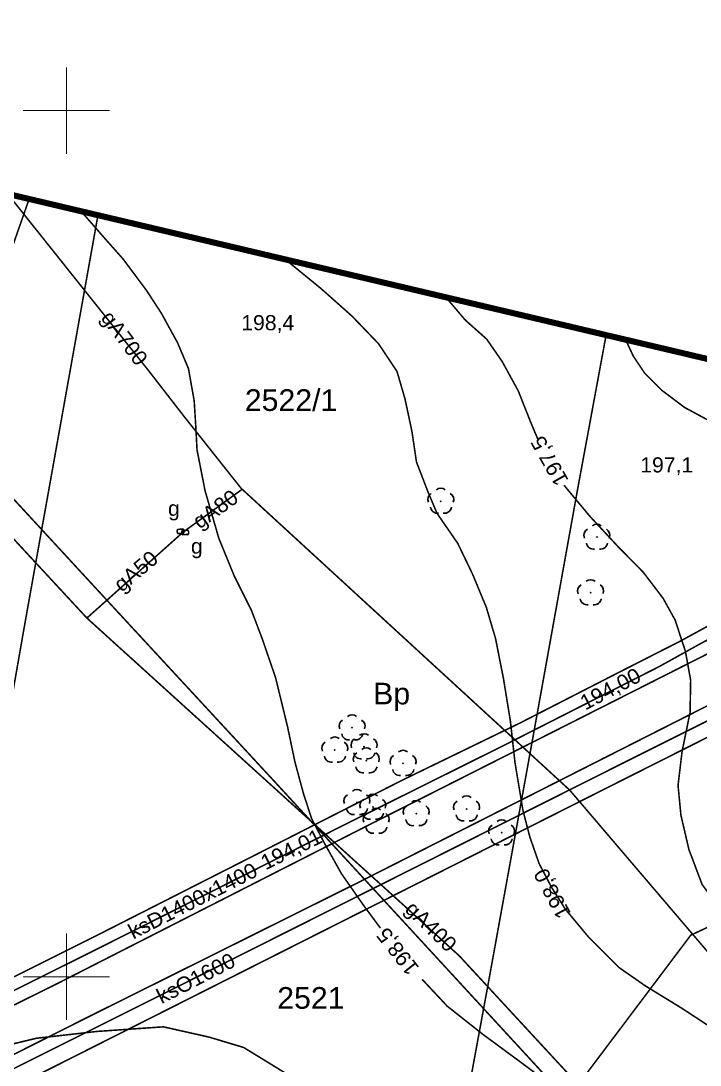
# Model space of a CAD drawing. Extents: x 7572697 to 7573818, y 5546684 to 5547005.
# Drawn here: x 7572747.4 to 7572786.6, y 5546944.9 to 5547005.2 of the extents above; entities that cross this region are included whole.
import ezdxf
from ezdxf.enums import TextEntityAlignment as Align

# ---------------------------------------------------------------- set-up
doc = ezdxf.new("R2010")
doc.units = 0
doc.header["$MEASUREMENT"] = 0
doc.linetypes.add('1', pattern=[2, 1, -1])
doc.styles.add('STYL_ARIAL', font='Arial', dxfattribs={"oblique": 0.1})

# ---------------------------------------------------------------- blocks, each defined once
blk = doc.blocks.new('922')
at = {"color": 0}
for centre, radius, start, end in [((0, 0.35), 0.4, 50.114, 129.886), ((-0.35, 0.1), 0.4, 119.84816, 203.51949), ((0.35, 0.1), 0.4, 336.88451, 60.15184), ((-0.2, -0.3), 0.4, 187.477, 278.47884), ((0.2, -0.275), 0.425, 262.64593, 349.62892)]:
    blk.add_arc(centre, radius, start, end, dxfattribs=at)
blk.add_point((0, 0), dxfattribs=at)

msp = doc.modelspace()

# ---------------------------------------------------------------- linework, layer by layer
at = {"color": 6, "const_width": 0.35}
msp.add_lwpolyline([(7572705, 5547005), (7572811, 5546980), (7572924, 5546986), (7573270, 5546892)], dxfattribs=at)
at = {"color": 1}
for points, const_width in [([(7572750, 5546997.5), (7572750, 5547002.5)], 0.065), ([(7572747.5, 5547000), (7572752.5, 5547000)], 0.065), ([(7572803.3569, 5546898.9014), (7572803.9522, 5546902.5394), (7572800.0496, 5546910.4108), (7572799.8512, 5546911.9983), (7572783.3147, 5546914.7103), (7572773.0753, 5546922.7404), (7572771.091, 5546926.3122), (7572771.6201, 5546929.818), (7572778.1686, 5546941.9491), (7572786.0399, 5546952.4002), (7572792.1253, 5546955.2444), (7572801.4519, 5546957.0304)], 0.09), ([(7572750, 5546947.5), (7572750, 5546952.5)], 0.065), ([(7572747.5, 5546950), (7572752.5, 5546950)], 0.065)]:
    msp.add_lwpolyline(points, dxfattribs=dict(at, const_width=const_width))
at = {"color": 2, "const_width": 0.09}
for points in [[(7572760.1099, 5546978.1139), (7572756.7365, 5546975.6665), (7572751.1802, 5546970.7056), (7572733.8633, 5546989.3984), (7572728.0424, 5546996.2114), (7572724.4705, 5547000.4712)], [(7572746.6559, 5546995.1266), (7572754.7257, 5546985.0063), (7572756.7762, 5546982.3605), (7572760.0835, 5546978.1933), (7572779.0541, 5546960.7705), (7572788.0499, 5546950.2268), (7572791.9525, 5546943.0169), (7572800.9814, 5546931.8383)], [(7572751.1935, 5546970.6923), (7572769.582, 5546954.0236), (7572772.6777, 5546951.2057), (7572782.3349, 5546940.7547), (7572799.6651, 5546922.935), (7572824.5492, 5546897.2969)]]:
    msp.add_lwpolyline(points, dxfattribs=at)
at = {"color": 5, "const_width": 0.09}
msp.add_lwpolyline([(7572747.8862, 5546995.0075), (7572737.8982, 5546966.5251), (7572735.1862, 5546958.4553), (7572732.6727, 5546950.9412), (7572728.9685, 5546940.2256), (7572723.28, 5546923.4642)], dxfattribs=at)
at = {"color": 37, "linetype": '1', "const_width": 0.09}
for points in [[(7572750.857, 5546994.1712), (7572752.2461, 5546992.5837), (7572753.2713, 5546991.4261), (7572754.6273, 5546989.6071), (7572755.4872, 5546988.2842), (7572756.4133, 5546986.5975), (7572757.0416, 5546985.1092), (7572757.3724, 5546983.2571), (7572757.4716, 5546981.6696), (7572757.5377, 5546980.4129), (7572758.0008, 5546978.0581), (7572758.7945, 5546975.313), (7572759.6875, 5546973.1302), (7572760.6797, 5546971.1458), (7572761.308, 5546969.4922), (7572762.0687, 5546967.2763), (7572762.7633, 5546964.432), (7572763.1932, 5546962.3815), (7572763.6893, 5546960.5492), (7572764.1523, 5546959.1271), (7572764.913, 5546957.6719), (7572765.8721, 5546955.9521), (7572767.0958, 5546954.1992), (7572768.1211, 5546952.8102)], [(7572771.9112, 5546989.2169), (7572773.0026, 5546987.9271), (7572774.2594, 5546986.8026), (7572775.1523, 5546985.5127), (7572776.0784, 5546983.826), (7572776.7729, 5546982.0731), (7572777.2029, 5546981.0479)], [(7572722.4597, 5546933.9153), (7572723.1212, 5546935.2382), (7572723.9149, 5546936.2965), (7572724.9071, 5546937.2226), (7572727.0238, 5546938.4794), (7572736.6149, 5546943.2419), (7572749.4472, 5546949.5919), (7572767.3992, 5546958.7332), (7572789.0817, 5546969.6869), (7572791.3968, 5546971.076), (7572793.3151, 5546972.7297), (7572795.101, 5546974.5156), (7572796.6224, 5546976.5661), (7572798.0114, 5546978.7489), (7572799.1359, 5546981.064), (7572799.7974, 5546982.6515)], [(7572778.7243, 5546978.369), (7572780.2126, 5546976.5831), (7572781.9324, 5546974.731), (7572783.2884, 5546973.3618), (7572784.4459, 5546971.8404), (7572785.1405, 5546970.5836), (7572785.7358, 5546968.7646), (7572786.0334, 5546967.111), (7572786.0003, 5546965.2589), (7572785.5373, 5546962.9967), (7572785.3058, 5546961.0454), (7572785.4712, 5546959.3256), (7572785.9342, 5546957.3412), (7572786.6949, 5546955.3238), (7572787.5548, 5546954.1662), (7572789.0761, 5546952.6118), (7572791.0605, 5546951.1897), (7572792.7142, 5546950.0189)], [(7572731.3497, 5546937.6591), (7572751.1934, 5546947.6471), (7572766.87, 5546955.4523), (7572788.2483, 5546966.2738), (7572799.0962, 5546971.6977), (7572803.7926, 5546974.0128)], [(7572804.507, 5546972.6238), (7572781.4883, 5546961.0483), (7572751.1141, 5546945.7289), (7572732.2097, 5546936.2039), (7572731.0852, 5546937.9237), (7572729.2331, 5546936.2701), (7572731.0852, 5546934.0873), (7572732.9373, 5546935.1456), (7572732.2097, 5546936.2039)], [(7572788.3145, 5546970.9437), (7572785.4041, 5546969.3562), (7572781.6338, 5546967.438), (7572776.2098, 5546964.6599), (7572769.3968, 5546961.3526), (7572760.348, 5546956.7488), (7572751.8814, 5546952.4493), (7572742.4887, 5546947.753), (7572731.654, 5546942.2894), (7572726.8254, 5546939.9081), (7572724.5764, 5546938.7175), (7572723.3196, 5546937.6591), (7572722.4597, 5546936.7331), (7572721.5337, 5546935.2118), (7572721.203, 5546934.3519), (7572722.7905, 5546933.7565), (7572721.8644, 5546931.9045), (7572720.1446, 5546932.6321), (7572720.7399, 5546934.5503), (7572721.1368, 5546934.418)], [(7572770.5288, 5546949.8535), (7572771.984, 5546948.2991), (7572774.0345, 5546946.6785), (7572775.7874, 5546945.3887), (7572777.8379, 5546943.8673), (7572779.4254, 5546942.6436), (7572780.8145, 5546941.5191), (7572782.3028, 5546940.1301), (7572783.1296, 5546939.1709)]]:
    msp.add_lwpolyline(points, dxfattribs=at)
at = {"color": 0, "const_width": 0.09}
for points in [[(7572751.8285, 5546994.0153), (7572747.5952, 5546970.3616), (7572745.1478, 5546956.4048)], [(7572762.5671, 5546986.884), (7572762.5665, 5546986.8849), (7572762.5659, 5546986.8858), (7572762.5654, 5546986.8867), (7572762.5648, 5546986.8876), (7572762.5644, 5546986.8885), (7572762.5639, 5546986.8895), (7572762.5635, 5546986.8904), (7572762.5631, 5546986.8914), (7572762.5628, 5546986.8924), (7572762.5625, 5546986.8934), (7572762.5622, 5546986.8944), (7572762.562, 5546986.8954), (7572762.5618, 5546986.8964), (7572762.5616, 5546986.8975), (7572762.5615, 5546986.8985), (7572762.5614, 5546986.8996), (7572762.5613, 5546986.9006), (7572762.5613, 5546986.9017), (7572762.5613, 5546986.9027), (7572762.5613, 5546986.9037), (7572762.5614, 5546986.9048), (7572762.5616, 5546986.9058), (7572762.5617, 5546986.9069), (7572762.5619, 5546986.9079), (7572762.5621, 5546986.9089), (7572762.5624, 5546986.9099), (7572762.5627, 5546986.9109), (7572762.563, 5546986.9119), (7572762.5634, 5546986.9129), (7572762.5638, 5546986.9139), (7572762.5643, 5546986.9148), (7572762.5647, 5546986.9158), (7572762.5652, 5546986.9167), (7572762.5658, 5546986.9176), (7572762.5663, 5546986.9185), (7572762.5669, 5546986.9193), (7572762.5676, 5546986.9201), (7572762.5682, 5546986.921), (7572762.5689, 5546986.9218), (7572762.5696, 5546986.9225), (7572762.5704, 5546986.9233), (7572762.5711, 5546986.924), (7572762.5719, 5546986.9247), (7572762.5727, 5546986.9253), (7572762.5736, 5546986.926), (7572762.5744, 5546986.9266), (7572762.5753, 5546986.9272), (7572762.5762, 5546986.9277), (7572762.5771, 5546986.9282), (7572762.578, 5546986.9287), (7572762.579, 5546986.9291), (7572762.5799, 5546986.9295), (7572762.5809, 5546986.9299), (7572762.5819, 5546986.9303), (7572762.5829, 5546986.9306), (7572762.5839, 5546986.9309), (7572762.5849, 5546986.9311), (7572762.586, 5546986.9313), (7572762.587, 5546986.9315), (7572762.588, 5546986.9316), (7572762.5891, 5546986.9317), (7572762.5901, 5546986.9317), (7572762.5912, 5546986.9318), (7572762.5922, 5546986.9318), (7572762.5933, 5546986.9317), (7572762.5943, 5546986.9316), (7572762.5953, 5546986.9315), (7572762.5964, 5546986.9313), (7572762.5974, 5546986.9311), (7572762.5984, 5546986.9309), (7572762.5994, 5546986.9306), (7572762.6004, 5546986.9303), (7572762.6014, 5546986.93), (7572762.6024, 5546986.9296), (7572762.6034, 5546986.9292), (7572762.6043, 5546986.9288), (7572762.6053, 5546986.9283), (7572762.6062, 5546986.9278), (7572762.6071, 5546986.9273), (7572762.608, 5546986.9267), (7572762.6088, 5546986.9261), (7572762.6097, 5546986.9255), (7572762.6105, 5546986.9248), (7572762.6113, 5546986.9241), (7572762.612, 5546986.9234), (7572762.6128, 5546986.9227), (7572762.6135, 5546986.9219), (7572762.6142, 5546986.9211), (7572762.6148, 5546986.9203), (7572762.6155, 5546986.9195), (7572762.6161, 5546986.9186), (7572762.6167, 5546986.9178), (7572762.6172, 5546986.9169), (7572762.6177, 5546986.916), (7572762.6182, 5546986.915), (7572762.6186, 5546986.9141), (7572762.619, 5546986.9131), (7572762.6194, 5546986.9121), (7572762.6198, 5546986.9112), (7572762.6201, 5546986.9102), (7572762.6204, 5546986.9091), (7572762.6206, 5546986.9081), (7572762.6208, 5546986.9071), (7572762.621, 5546986.9061), (7572762.6211, 5546986.905), (7572762.6212, 5546986.904), (7572762.6213, 5546986.9029), (7572762.6213, 5546986.9019), (7572762.6213, 5546986.9008), (7572762.6212, 5546986.8998), (7572762.6211, 5546986.8988), (7572762.621, 5546986.8977), (7572762.6208, 5546986.8967), (7572762.6206, 5546986.8956), (7572762.6204, 5546986.8946), (7572762.6201, 5546986.8936), (7572762.6198, 5546986.8926), (7572762.6195, 5546986.8916), (7572762.6191, 5546986.8906), (7572762.6187, 5546986.8897), (7572762.6183, 5546986.8887), (7572762.6178, 5546986.8878), (7572762.6173, 5546986.8869), (7572762.6168, 5546986.886), (7572762.6162, 5546986.8851), (7572762.6156, 5546986.8842), (7572762.615, 5546986.8834), (7572762.6143, 5546986.8826), (7572762.6136, 5546986.8818), (7572762.6129, 5546986.881), (7572762.6122, 5546986.8803), (7572762.6114, 5546986.8796), (7572762.6107, 5546986.8789), (7572762.6098, 5546986.8782), (7572762.609, 5546986.8776), (7572762.6082, 5546986.877), (7572762.6073, 5546986.8764), (7572762.6064, 5546986.8758), (7572762.6055, 5546986.8753), (7572762.6045, 5546986.8749), (7572762.6036, 5546986.8744), (7572762.6026, 5546986.874), (7572762.6016, 5546986.8736), (7572762.6007, 5546986.8733), (7572762.5997, 5546986.873), (7572762.5986, 5546986.8727), (7572762.5976, 5546986.8725), (7572762.5966, 5546986.8722), (7572762.5956, 5546986.8721), (7572762.5945, 5546986.8719), (7572762.5935, 5546986.8719), (7572762.5924, 5546986.8718), (7572762.5914, 5546986.8718), (7572762.5903, 5546986.8718), (7572762.5893, 5546986.8718), (7572762.5883, 5546986.8719), (7572762.5872, 5546986.872), (7572762.5862, 5546986.8722), (7572762.5852, 5546986.8724), (7572762.5841, 5546986.8726), (7572762.5831, 5546986.8729), (7572762.5821, 5546986.8732), (7572762.5811, 5546986.8735), (7572762.5801, 5546986.8739), (7572762.5792, 5546986.8743), (7572762.5782, 5546986.8748), (7572762.5773, 5546986.8752), (7572762.5764, 5546986.8757), (7572762.5755, 5546986.8763), (7572762.5746, 5546986.8768), (7572762.5737, 5546986.8774), (7572762.5729, 5546986.8781), (7572762.5721, 5546986.8787), (7572762.5713, 5546986.8794), (7572762.5705, 5546986.8801), (7572762.5698, 5546986.8808), (7572762.5691, 5546986.8816), (7572762.5684, 5546986.8824), (7572762.5671, 5546986.884)], [(7572769.4365, 5546922.988), (7572774.3313, 5546949.5125), (7572777.1094, 5546964.8186), (7572779.4907, 5546978.0478), (7572781.1443, 5546986.9907)], [(7572782.8739, 5546980.3356), (7572782.8733, 5546980.3365), (7572782.8727, 5546980.3373), (7572782.8721, 5546980.3382), (7572782.8716, 5546980.3391), (7572782.8712, 5546980.3401), (7572782.8707, 5546980.341), (7572782.8703, 5546980.342), (7572782.8699, 5546980.343), (7572782.8696, 5546980.3439), (7572782.8693, 5546980.3449), (7572782.869, 5546980.346), (7572782.8687, 5546980.347), (7572782.8685, 5546980.348), (7572782.8684, 5546980.349), (7572782.8682, 5546980.3501), (7572782.8681, 5546980.3511), (7572782.8681, 5546980.3522), (7572782.8681, 5546980.3532), (7572782.8681, 5546980.3543), (7572782.8681, 5546980.3553), (7572782.8682, 5546980.3563), (7572782.8683, 5546980.3574), (7572782.8685, 5546980.3584), (7572782.8687, 5546980.3595), (7572782.8689, 5546980.3605), (7572782.8692, 5546980.3615), (7572782.8695, 5546980.3625), (7572782.8698, 5546980.3635), (7572782.8702, 5546980.3645), (7572782.8706, 5546980.3654), (7572782.871, 5546980.3664), (7572782.8715, 5546980.3673), (7572782.872, 5546980.3682), (7572782.8726, 5546980.3691), (7572782.8731, 5546980.37), (7572782.8737, 5546980.3709), (7572782.8744, 5546980.3717), (7572782.875, 5546980.3725), (7572782.8757, 5546980.3733), (7572782.8764, 5546980.3741), (7572782.8771, 5546980.3748), (7572782.8779, 5546980.3755), (7572782.8787, 5546980.3762), (7572782.8795, 5546980.3769), (7572782.8803, 5546980.3775), (7572782.8812, 5546980.3781), (7572782.8821, 5546980.3787), (7572782.883, 5546980.3793), (7572782.8839, 5546980.3798), (7572782.8848, 5546980.3802), (7572782.8858, 5546980.3807), (7572782.8867, 5546980.3811), (7572782.8877, 5546980.3815), (7572782.8887, 5546980.3818), (7572782.8897, 5546980.3821), (7572782.8907, 5546980.3824), (7572782.8917, 5546980.3826), (7572782.8927, 5546980.3829), (7572782.8938, 5546980.383), (7572782.8948, 5546980.3832), (7572782.8959, 5546980.3832), (7572782.8969, 5546980.3833), (7572782.8979, 5546980.3833), (7572782.899, 5546980.3833), (7572782.9, 5546980.3833), (7572782.9011, 5546980.3832), (7572782.9021, 5546980.3831), (7572782.9032, 5546980.3829), (7572782.9042, 5546980.3827), (7572782.9052, 5546980.3825), (7572782.9062, 5546980.3822), (7572782.9072, 5546980.3819), (7572782.9082, 5546980.3816), (7572782.9092, 5546980.3812), (7572782.9102, 5546980.3808), (7572782.9111, 5546980.3803), (7572782.912, 5546980.3799), (7572782.913, 5546980.3794), (7572782.9139, 5546980.3788), (7572782.9147, 5546980.3783), (7572782.9156, 5546980.3777), (7572782.9164, 5546980.377), (7572782.9173, 5546980.3764), (7572782.9181, 5546980.3757), (7572782.9188, 5546980.375), (7572782.9196, 5546980.3743), (7572782.9203, 5546980.3735), (7572782.921, 5546980.3727), (7572782.9216, 5546980.3719), (7572782.9223, 5546980.3711), (7572782.9229, 5546980.3702), (7572782.9234, 5546980.3693), (7572782.924, 5546980.3684), (7572782.9245, 5546980.3675), (7572782.925, 5546980.3666), (7572782.9254, 5546980.3656), (7572782.9258, 5546980.3647), (7572782.9262, 5546980.3637), (7572782.9266, 5546980.3627), (7572782.9269, 5546980.3617), (7572782.9271, 5546980.3607), (7572782.9274, 5546980.3597), (7572782.9276, 5546980.3587), (7572782.9278, 5546980.3576), (7572782.9279, 5546980.3566), (7572782.928, 5546980.3555), (7572782.928, 5546980.3545), (7572782.9281, 5546980.3534), (7572782.928, 5546980.3524), (7572782.928, 5546980.3514), (7572782.9279, 5546980.3503), (7572782.9278, 5546980.3493), (7572782.9276, 5546980.3482), (7572782.9274, 5546980.3472), (7572782.9272, 5546980.3462), (7572782.9269, 5546980.3452), (7572782.9266, 5546980.3442), (7572782.9263, 5546980.3432), (7572782.9259, 5546980.3422), (7572782.9255, 5546980.3412), (7572782.9251, 5546980.3403), (7572782.9246, 5546980.3393), (7572782.9241, 5546980.3384), (7572782.9236, 5546980.3375), (7572782.923, 5546980.3366), (7572782.9224, 5546980.3358), (7572782.9218, 5546980.335), (7572782.9211, 5546980.3341), (7572782.9204, 5546980.3333), (7572782.9197, 5546980.3326), (7572782.919, 5546980.3318), (7572782.9182, 5546980.3311), (7572782.9174, 5546980.3304), (7572782.9166, 5546980.3298), (7572782.9158, 5546980.3291), (7572782.9149, 5546980.3285), (7572782.9141, 5546980.3279), (7572782.9132, 5546980.3274), (7572782.9123, 5546980.3269), (7572782.9113, 5546980.3264), (7572782.9104, 5546980.326), (7572782.9094, 5546980.3256), (7572782.9084, 5546980.3252), (7572782.9074, 5546980.3248), (7572782.9064, 5546980.3245), (7572782.9054, 5546980.3242), (7572782.9044, 5546980.324), (7572782.9034, 5546980.3238), (7572782.9024, 5546980.3236), (7572782.9013, 5546980.3235), (7572782.9003, 5546980.3234), (7572782.8992, 5546980.3234), (7572782.8982, 5546980.3233), (7572782.8971, 5546980.3233), (7572782.8961, 5546980.3234), (7572782.895, 5546980.3235), (7572782.894, 5546980.3236), (7572782.893, 5546980.3238), (7572782.8919, 5546980.324), (7572782.8909, 5546980.3242), (7572782.8899, 5546980.3245), (7572782.8889, 5546980.3248), (7572782.8879, 5546980.3251), (7572782.8869, 5546980.3255), (7572782.886, 5546980.3259), (7572782.885, 5546980.3263), (7572782.8841, 5546980.3268), (7572782.8832, 5546980.3273), (7572782.8823, 5546980.3278), (7572782.8814, 5546980.3284), (7572782.8805, 5546980.329), (7572782.8797, 5546980.3296), (7572782.8789, 5546980.3303), (7572782.8781, 5546980.331), (7572782.8773, 5546980.3317), (7572782.8766, 5546980.3324), (7572782.8758, 5546980.3332), (7572782.8752, 5546980.334), (7572782.8739, 5546980.3356)], [(7572800.2472, 5546920.1172), (7572793.368, 5546927.3932), (7572787.2165, 5546933.8755), (7572776.8448, 5546945.16), (7572761.8959, 5546961.3922), (7572752.9662, 5546971.0495), (7572746.3516, 5546978.2197), (7572739.6841, 5546959.2623), (7572729.8945, 5546930.9254), (7572722.8169, 5546912.312)], [(7572756.4304, 5546975.5917), (7572756.4264, 5546975.5974), (7572756.4226, 5546975.6032), (7572756.419, 5546975.6092), (7572756.4156, 5546975.6153), (7572756.4124, 5546975.6215), (7572756.4094, 5546975.6278), (7572756.4066, 5546975.6342), (7572756.4041, 5546975.6407), (7572756.4018, 5546975.6473), (7572756.3998, 5546975.654), (7572756.3979, 5546975.6607), (7572756.3963, 5546975.6675), (7572756.395, 5546975.6744), (7572756.3938, 5546975.6813), (7572756.393, 5546975.6882), (7572756.3923, 5546975.6951), (7572756.3919, 5546975.7021), (7572756.3918, 5546975.7091), (7572756.3919, 5546975.7161), (7572756.3922, 5546975.723), (7572756.3928, 5546975.73), (7572756.3936, 5546975.7369), (7572756.3947, 5546975.7438), (7572756.396, 5546975.7507), (7572756.3975, 5546975.7575), (7572756.3993, 5546975.7642), (7572756.4013, 5546975.7709), (7572756.4036, 5546975.7775), (7572756.4061, 5546975.7841), (7572756.4088, 5546975.7905), (7572756.4117, 5546975.7968), (7572756.4148, 5546975.8031), (7572756.4182, 5546975.8092), (7572756.4218, 5546975.8152), (7572756.4256, 5546975.821), (7572756.4295, 5546975.8268), (7572756.4337, 5546975.8324), (7572756.4381, 5546975.8378), (7572756.4426, 5546975.8431), (7572756.4474, 5546975.8482), (7572756.4523, 5546975.8532), (7572756.4574, 5546975.858), (7572756.4626, 5546975.8626), (7572756.468, 5546975.867), (7572756.4736, 5546975.8712), (7572756.4793, 5546975.8752), (7572756.4851, 5546975.8791), (7572756.4911, 5546975.8827), (7572756.4972, 5546975.8861), (7572756.5034, 5546975.8893), (7572756.5097, 5546975.8922), (7572756.5161, 5546975.895), (7572756.5227, 5546975.8975), (7572756.5292, 5546975.8998), (7572756.5359, 5546975.9019), (7572756.5427, 5546975.9037), (7572756.5494, 5546975.9053), (7572756.5563, 5546975.9067), (7572756.5632, 5546975.9078), (7572756.5701, 5546975.9087), (7572756.5771, 5546975.9093), (7572756.584, 5546975.9097), (7572756.591, 5546975.9099), (7572756.598, 5546975.9098), (7572756.605, 5546975.9094), (7572756.6119, 5546975.9088), (7572756.6189, 5546975.908), (7572756.6258, 5546975.9069), (7572756.6326, 5546975.9056), (7572756.6394, 5546975.9041), (7572756.6462, 5546975.9023), (7572756.6529, 5546975.9003), (7572756.6595, 5546975.8981), (7572756.666, 5546975.8956), (7572756.6724, 5546975.8929), (7572756.6788, 5546975.89), (7572756.685, 5546975.8868), (7572756.6911, 5546975.8834), (7572756.6971, 5546975.8799), (7572756.703, 5546975.8761), (7572756.7087, 5546975.8721), (7572756.7143, 5546975.8679), (7572756.7198, 5546975.8636), (7572756.725, 5546975.859), (7572756.7302, 5546975.8543), (7572756.7351, 5546975.8493), (7572756.7399, 5546975.8443), (7572756.7445, 5546975.839), (7572756.7489, 5546975.8336), (7572756.7531, 5546975.828), (7572756.7572, 5546975.8223), (7572756.761, 5546975.8165), (7572756.7646, 5546975.8105), (7572756.768, 5546975.8044), (7572756.7712, 5546975.7982), (7572756.7742, 5546975.7919), (7572756.7769, 5546975.7855), (7572756.7795, 5546975.779), (7572756.7818, 5546975.7724), (7572756.7838, 5546975.7657), (7572756.7857, 5546975.759), (7572756.7873, 5546975.7522), (7572756.7886, 5546975.7453), (7572756.7897, 5546975.7385), (7572756.7906, 5546975.7315), (7572756.7912, 5546975.7246), (7572756.7916, 5546975.7176), (7572756.7918, 5546975.7106), (7572756.7917, 5546975.7036), (7572756.7914, 5546975.6967), (7572756.7908, 5546975.6897), (7572756.79, 5546975.6828), (7572756.7889, 5546975.6759), (7572756.7876, 5546975.669), (7572756.786, 5546975.6622), (7572756.7843, 5546975.6555), (7572756.7822, 5546975.6488), (7572756.78, 5546975.6422), (7572756.7775, 5546975.6357), (7572756.7748, 5546975.6292), (7572756.7719, 5546975.6229), (7572756.7687, 5546975.6166), (7572756.7654, 5546975.6105), (7572756.7618, 5546975.6045), (7572756.758, 5546975.5987), (7572756.754, 5546975.5929), (7572756.7499, 5546975.5873), (7572756.7455, 5546975.5819), (7572756.7409, 5546975.5766), (7572756.7362, 5546975.5715), (7572756.7313, 5546975.5665), (7572756.7262, 5546975.5617), (7572756.7209, 5546975.5571), (7572756.7155, 5546975.5527), (7572756.71, 5546975.5485), (7572756.7043, 5546975.5445), (7572756.6984, 5546975.5407), (7572756.6925, 5546975.537), (7572756.6864, 5546975.5336), (7572756.6802, 5546975.5304), (7572756.6738, 5546975.5275), (7572756.6674, 5546975.5247), (7572756.6609, 5546975.5222), (7572756.6543, 5546975.5199), (7572756.6477, 5546975.5178), (7572756.6409, 5546975.516), (7572756.6341, 5546975.5144), (7572756.6273, 5546975.513), (7572756.6204, 5546975.5119), (7572756.6135, 5546975.511), (7572756.6065, 5546975.5104), (7572756.5995, 5546975.51), (7572756.5926, 5546975.5099), (7572756.5856, 5546975.51), (7572756.5786, 5546975.5103), (7572756.5717, 5546975.5109), (7572756.5647, 5546975.5117), (7572756.5578, 5546975.5128), (7572756.551, 5546975.5141), (7572756.5442, 5546975.5156), (7572756.5374, 5546975.5174), (7572756.5307, 5546975.5194), (7572756.5241, 5546975.5217), (7572756.5176, 5546975.5241), (7572756.5112, 5546975.5268), (7572756.5048, 5546975.5298), (7572756.4986, 5546975.5329), (7572756.4925, 5546975.5363), (7572756.4865, 5546975.5398), (7572756.4806, 5546975.5436), (7572756.4749, 5546975.5476), (7572756.4693, 5546975.5518), (7572756.4638, 5546975.5561), (7572756.4585, 5546975.5607), (7572756.4534, 5546975.5654), (7572756.4485, 5546975.5704), (7572756.4437, 5546975.5755), (7572756.4391, 5546975.5807), (7572756.4304, 5546975.5917)], [(7572756.695, 5546975.5255), (7572756.691, 5546975.5312), (7572756.6872, 5546975.5371), (7572756.6836, 5546975.543), (7572756.6802, 5546975.5491), (7572756.677, 5546975.5553), (7572756.674, 5546975.5617), (7572756.6712, 5546975.5681), (7572756.6687, 5546975.5746), (7572756.6664, 5546975.5812), (7572756.6643, 5546975.5878), (7572756.6625, 5546975.5946), (7572756.6609, 5546975.6014), (7572756.6595, 5546975.6082), (7572756.6584, 5546975.6151), (7572756.6576, 5546975.622), (7572756.6569, 5546975.629), (7572756.6565, 5546975.636), (7572756.6564, 5546975.6429), (7572756.6565, 5546975.6499), (7572756.6568, 5546975.6569), (7572756.6574, 5546975.6638), (7572756.6582, 5546975.6708), (7572756.6593, 5546975.6777), (7572756.6606, 5546975.6845), (7572756.6621, 5546975.6913), (7572756.6639, 5546975.6981), (7572756.6659, 5546975.7048), (7572756.6682, 5546975.7114), (7572756.6706, 5546975.7179), (7572756.6734, 5546975.7243), (7572756.6763, 5546975.7307), (7572756.6794, 5546975.7369), (7572756.6828, 5546975.743), (7572756.6864, 5546975.749), (7572756.6901, 5546975.7549), (7572756.6941, 5546975.7606), (7572756.6983, 5546975.7662), (7572756.7027, 5546975.7717), (7572756.7072, 5546975.777), (7572756.712, 5546975.7821), (7572756.7169, 5546975.787), (7572756.722, 5546975.7918), (7572756.7272, 5546975.7964), (7572756.7326, 5546975.8008), (7572756.7382, 5546975.8051), (7572756.7439, 5546975.8091), (7572756.7497, 5546975.8129), (7572756.7557, 5546975.8165), (7572756.7618, 5546975.8199), (7572756.768, 5546975.8231), (7572756.7743, 5546975.8261), (7572756.7807, 5546975.8289), (7572756.7872, 5546975.8314), (7572756.7938, 5546975.8337), (7572756.8005, 5546975.8357), (7572756.8072, 5546975.8376), (7572756.814, 5546975.8392), (7572756.8209, 5546975.8405), (7572756.8278, 5546975.8417), (7572756.8347, 5546975.8425), (7572756.8416, 5546975.8432), (7572756.8486, 5546975.8436), (7572756.8556, 5546975.8437), (7572756.8626, 5546975.8436), (7572756.8696, 5546975.8433), (7572756.8765, 5546975.8427), (7572756.8834, 5546975.8419), (7572756.8903, 5546975.8408), (7572756.8972, 5546975.8395), (7572756.904, 5546975.838), (7572756.9108, 5546975.8362), (7572756.9174, 5546975.8342), (7572756.924, 5546975.8319), (7572756.9306, 5546975.8294), (7572756.937, 5546975.8267), (7572756.9433, 5546975.8238), (7572756.9496, 5546975.8207), (7572756.9557, 5546975.8173), (7572756.9617, 5546975.8137), (7572756.9676, 5546975.8099), (7572756.9733, 5546975.806), (7572756.9789, 5546975.8018), (7572756.9843, 5546975.7974), (7572756.9896, 5546975.7929), (7572756.9947, 5546975.7881), (7572756.9997, 5546975.7832), (7572757.0045, 5546975.7781), (7572757.0091, 5546975.7729), (7572757.0135, 5546975.7675), (7572757.0177, 5546975.7619), (7572757.0217, 5546975.7562), (7572757.0256, 5546975.7503), (7572757.0292, 5546975.7444), (7572757.0326, 5546975.7383), (7572757.0358, 5546975.7321), (7572757.0388, 5546975.7258), (7572757.0415, 5546975.7193), (7572757.044, 5546975.7128), (7572757.0463, 5546975.7062), (7572757.0484, 5546975.6996), (7572757.0502, 5546975.6928), (7572757.0518, 5546975.686), (7572757.0532, 5546975.6792), (7572757.0543, 5546975.6723), (7572757.0552, 5546975.6654), (7572757.0558, 5546975.6584), (7572757.0562, 5546975.6515), (7572757.0564, 5546975.6445), (7572757.0563, 5546975.6375), (7572757.0559, 5546975.6305), (7572757.0554, 5546975.6236), (7572757.0545, 5546975.6166), (7572757.0535, 5546975.6097), (7572757.0522, 5546975.6029), (7572757.0506, 5546975.5961), (7572757.0488, 5546975.5893), (7572757.0468, 5546975.5826), (7572757.0446, 5546975.576), (7572757.0421, 5546975.5695), (7572757.0394, 5546975.5631), (7572757.0365, 5546975.5567), (7572757.0333, 5546975.5505), (7572757.03, 5546975.5444), (7572757.0264, 5546975.5384), (7572757.0226, 5546975.5325), (7572757.0186, 5546975.5268), (7572757.0145, 5546975.5212), (7572757.0101, 5546975.5157), (7572757.0055, 5546975.5105), (7572757.0008, 5546975.5053), (7572756.9959, 5546975.5004), (7572756.9908, 5546975.4956), (7572756.9855, 5546975.491), (7572756.9801, 5546975.4866), (7572756.9746, 5546975.4824), (7572756.9689, 5546975.4783), (7572756.963, 5546975.4745), (7572756.957, 5546975.4709), (7572756.951, 5546975.4675), (7572756.9447, 5546975.4643), (7572756.9384, 5546975.4613), (7572756.932, 5546975.4586), (7572756.9255, 5546975.456), (7572756.9189, 5546975.4537), (7572756.9122, 5546975.4517), (7572756.9055, 5546975.4498), (7572756.8987, 5546975.4482), (7572756.8919, 5546975.4469), (7572756.885, 5546975.4458), (7572756.8781, 5546975.4449), (7572756.8711, 5546975.4443), (7572756.8641, 5546975.4439), (7572756.8572, 5546975.4437), (7572756.8502, 5546975.4438), (7572756.8432, 5546975.4441), (7572756.8362, 5546975.4447), (7572756.8293, 5546975.4455), (7572756.8224, 5546975.4466), (7572756.8156, 5546975.4479), (7572756.8087, 5546975.4495), (7572756.802, 5546975.4512), (7572756.7953, 5546975.4533), (7572756.7887, 5546975.4555), (7572756.7822, 5546975.458), (7572756.7757, 5546975.4607), (7572756.7694, 5546975.4636), (7572756.7632, 5546975.4668), (7572756.757, 5546975.4701), (7572756.751, 5546975.4737), (7572756.7452, 5546975.4775), (7572756.7394, 5546975.4814), (7572756.7339, 5546975.4856), (7572756.7284, 5546975.49), (7572756.7231, 5546975.4946), (7572756.718, 5546975.4993), (7572756.713, 5546975.5042), (7572756.7083, 5546975.5093), (7572756.7037, 5546975.5146), (7572756.695, 5546975.5255)]]:
    msp.add_lwpolyline(points, dxfattribs=at)
at = {"color": 37, "const_width": 0.09}
for points in [[(7572762.5317, 5546991.4922), (7572764.7145, 5546989.7063), (7572766.5004, 5546988.1188), (7572768.0218, 5546986.5313), (7572769.0801, 5546984.9438), (7572769.5432, 5546983.3563), (7572769.94, 5546981.5042), (7572770.2046, 5546979.7182), (7572770.8661, 5546977.9985), (7572771.3952, 5546976.7417), (7572772.5859, 5546975.0219), (7572773.4458, 5546973.236), (7572774.2395, 5546971.3177), (7572774.7687, 5546969.5318), (7572775.2317, 5546967.1902), (7572775.6286, 5546964.7428), (7572775.8931, 5546962.3616), (7572776.3562, 5546959.5835), (7572776.753, 5546958.0621), (7572777.2822, 5546956.5408), (7572778.0098, 5546955.1517), (7572778.8036, 5546953.8949), (7572780.1265, 5546952.3074), (7572781.9124, 5546950.5215), (7572783.4338, 5546949.4632), (7572785.4843, 5546948.2064), (7572787.4025, 5546946.9496)], [(7572799.3881, 5546979.1494), (7572797.8667, 5546979.6786), (7572794.8902, 5546980.1416), (7572791.8475, 5546980.7369), (7572789.2016, 5546981.2661), (7572787.4157, 5546981.9275), (7572785.6959, 5546982.8536), (7572784.373, 5546983.8458), (7572783.3808, 5546984.8379), (7572782.7194, 5546985.8301), (7572782.2563, 5546986.8223)], [(7572719.0202, 5546926.6525), (7572720.8061, 5546927.7108), (7572722.5921, 5546928.5707), (7572730.1988, 5546935.4499), (7572731.191, 5546936.1113), (7572731.8525, 5546936.9448), (7572744.2879, 5546943.3609), (7572755.4004, 5546948.9172), (7572782.7318, 5546962.6358), (7572793.4474, 5546967.9936), (7572799.6122, 5546971.1025)], [(7572789.1082, 5546970.5468), (7572786.5946, 5546969.2239), (7572784.2134, 5546967.901), (7572779.6493, 5546965.5859), (7572775.4822, 5546963.4692), (7572766.235, 5546958.8655), (7572751.4845, 5546951.4571), (7572731.654, 5546941.575), (7572728.0159, 5546939.6567), (7572726.2961, 5546938.863), (7572725.1717, 5546938.2015), (7572724.3118, 5546937.6724), (7572723.518, 5546936.9448), (7572722.6581, 5546935.8203), (7572721.9305, 5546934.4974), (7572721.4014, 5546933.3729), (7572720.8722, 5546931.6531), (7572720.2107, 5546929.8672)]]:
    msp.add_lwpolyline(points, dxfattribs=at)
at = {"color": 0, "linetype": '1', "const_width": 0.09}
msp.add_lwpolyline([(7572720.6745, 5546935.6652), (7572744.9501, 5546945.6533), (7572748.2574, 5546946.447), (7572751.7631, 5546946.8439), (7572755.5995, 5546947.1085), (7572758.2454, 5546946.5132), (7572760.2297, 5546945.9179), (7572764.0001, 5546943.6027), (7572769.6092, 5546940.2293), (7572780.3248, 5546933.1517), (7572788.3946, 5546928.3231), (7572792.7073, 5546926.1006), (7572803.5553, 5546918.6261), (7572808.6485, 5546914.3266), (7572817.1416, 5546907.077)], dxfattribs=at)

# ---------------------------------------------------------------- block references
at = {"color": 0}
for p in [(7572771.61, 5546977.45), (7572780.62, 5546975.38), (7572780.26, 5546972.17), (7572766.49, 5546964.37), (7572767.18, 5546963.28), (7572765.49, 5546963.09), (7572767.31, 5546962.47), (7572769.43, 5546962.32), (7572766.77, 5546960.06), (7572767.69, 5546959.79), (7572773.1, 5546959.69), (7572770.19, 5546959.42), (7572767.88, 5546958.98), (7572775.12, 5546958.31)]:
    msp.add_blockref('922', p, dxfattribs=at)

# ---------------------------------------------------------------- texts
at = {"color": 0, "style": 'STYL_ARIAL'}
for s, rotation, p in [('gA700', 306.6743, (7572752.6461, 5546988.5437)), ('197,5', 119.5388, (7572778.2531, 5546978.2254)), ('gA80', 35.5377, (7572757.1819, 5546976.524)), ('gA50', 40.1009, (7572752.6317, 5546972.8306)), ('194,00', 27.7185, (7572779.5403, 5546966.1368)), ('194,01', 26.1468, (7572761.1068, 5546956.9265)), ('ksD1400x1400', 27.0127, (7572753.4567, 5546952.9262)), ('198,0', 118.2016, (7572778.3747, 5546953.2443)), ('gA400', 315.6903, (7572770.0849, 5546954.4529)), ('198,5', 128.0728, (7572769.7154, 5546949.9817)), ('ksO1600', 27.1497, (7572755.0909, 5546949.1892))]:
    msp.add_text(s, height=0.875, rotation=rotation, dxfattribs=at).set_placement(p, align=Align.TOP_LEFT)
for s, height, p in [('198,4', 0.875, (7572760.091, 5546988.1912)), ('2522/1', 1.25, (7572760.296, 5546983.9104)), ('197,1', 0.875, (7572783.123, 5546979.9825)), ('g', 0.875, (7572755.8642, 5546977.4754)), ('g', 0.875, (7572757.1871, 5546975.2927)), ('Bp', 1.25, (7572767.7044, 5546966.9704)), ('2521', 1.25, (7572762.1679, 5546949.4021))]:
    msp.add_text(s, height=height, dxfattribs=at).set_placement(p, align=Align.TOP_LEFT)

doc.saveas('drawing.dxf')
